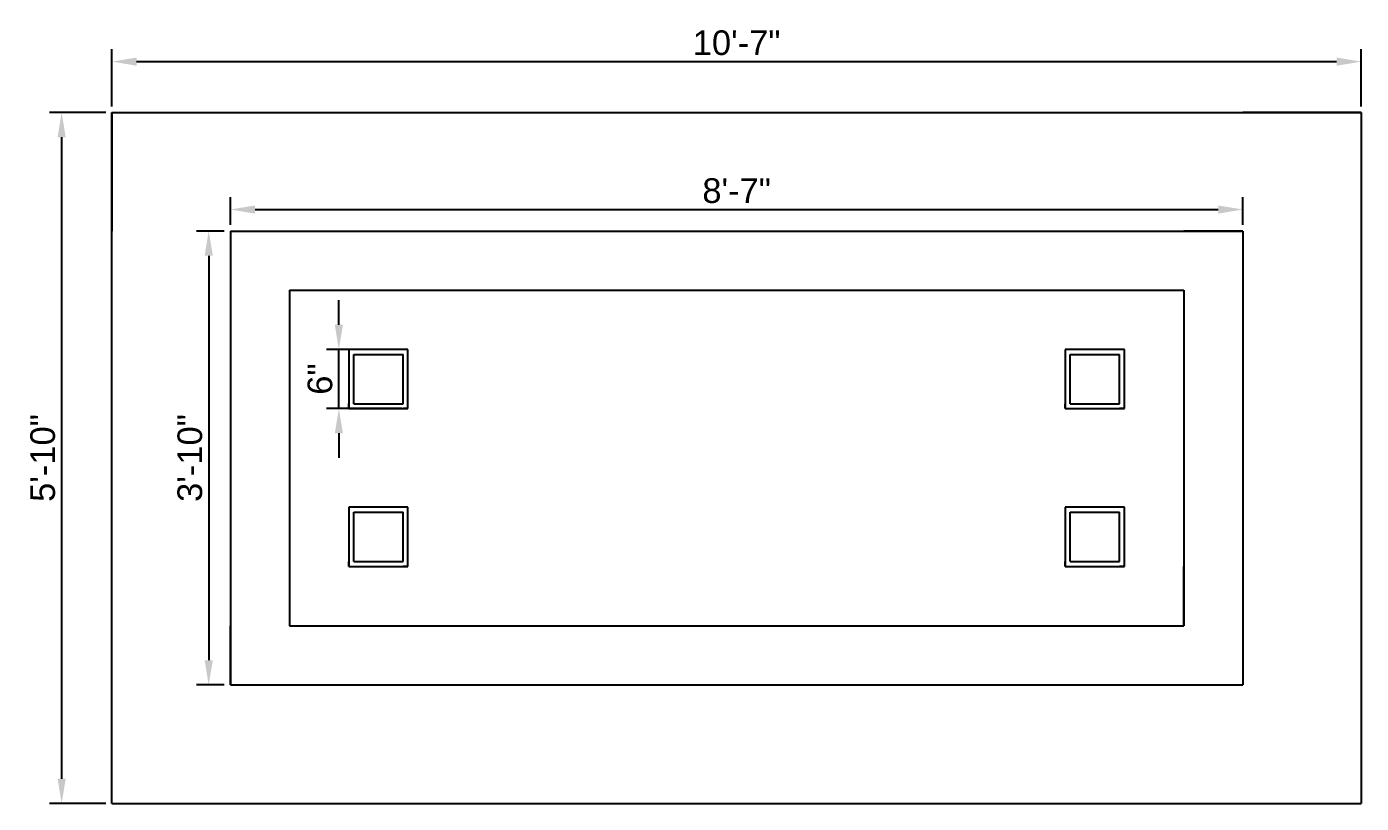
# Model space of a CAD drawing. Header units: millimetres. Extents: x 857 to 2168, y 576 to 1198.
# Drawn here: x 2027.8 to 2163.1, y 647.3 to 726 of the extents above; entities that cross this region are included whole.
import ezdxf

# ---------------------------------------------------------------- set-up
doc = ezdxf.new("R2010")
doc.units = ezdxf.units.MM
doc.layers.add('WAL', color=7, linetype='Continuous', lineweight=30)
doc.styles.get("Standard").update_dxf_attribs({"font": 'arial.ttf'})
doc.dimstyles.new('ISO-25', dxfattribs={"dimtxt": 2.5, "dimasz": 2.5, "dimexe": 1.25, "dimexo": 0.625, "dimtad": 1, "dimdec": 0, "dimlunit": 4, "dimtxsty": 'Standard', "dimcen": 2.5, "dimadec": 0, "dimazin": 0, "dimtfac": 1, "dimtdec": 0, "dimtmove": 0, "dimatfit": 3, "dimfxl": 1, "dimarcsym": 0})

# ---------------------------------------------------------------- blocks, each defined once
blk = doc.blocks.new('*D123')
at = {"color": 0, "lineweight": -2, "transparency": 16777216}
for p, q in [((2036.46, 717.92), (2036.46, 723.71)), ((2163.08, 717.92), (2163.08, 723.71)), ((2038.96, 722.46), (2160.58, 722.46))]:
    blk.add_line(p, q, dxfattribs=at)
at = {"color": 0, "transparency": 16777216}
for points in [[(2038.96, 722.87), (2038.96, 722.04), (2036.46, 722.46)], [(2160.58, 722.87), (2160.58, 722.04), (2163.08, 722.46)]]:
    blk.add_solid(points, dxfattribs=at)
at = {"layer": 'Defpoints', "color": 0, "transparency": 16777216}
for p in [(2163.08, 722.46), (2036.46, 717.29), (2163.08, 717.29)]:
    blk.add_point(p, dxfattribs=at)
at = {"color": 0, "transparency": 16777216, "insert": (2099.77, 724.36), "char_height": 2.5, "attachment_point": 5}
blk.add_mtext('10\'-7"', dxfattribs=at)
blk = doc.blocks.new('*D124')
at = {"color": 0, "lineweight": -2, "transparency": 16777216}
for p, q in [((2035.83, 717.29), (2030.11, 717.29)), ((2031.36, 649.79), (2031.36, 714.79)), ((2035.83, 647.29), (2030.11, 647.29))]:
    blk.add_line(p, q, dxfattribs=at)
at = {"color": 0, "transparency": 16777216}
for points in [[(2030.94, 714.79), (2031.77, 714.79), (2031.36, 717.29)], [(2030.94, 649.79), (2031.77, 649.79), (2031.36, 647.29)]]:
    blk.add_solid(points, dxfattribs=at)
at = {"layer": 'Defpoints', "color": 0, "transparency": 16777216}
for p in [(2031.36, 717.29), (2036.46, 717.29), (2036.46, 647.29)]:
    blk.add_point(p, dxfattribs=at)
at = {"color": 0, "transparency": 16777216, "insert": (2029.45, 682.29), "char_height": 2.5, "attachment_point": 5, "rotation": 90}
blk.add_mtext('5\'-10"', dxfattribs=at)
blk = doc.blocks.new('*D125')
at = {"color": 0, "lineweight": -2, "transparency": 16777216}
for p, q in [((2048.46, 705.92), (2048.46, 708.72)), ((2050.96, 707.47), (2148.58, 707.47)), ((2151.08, 705.92), (2151.08, 708.72))]:
    blk.add_line(p, q, dxfattribs=at)
at = {"color": 0, "transparency": 16777216}
for points in [[(2050.96, 707.88), (2050.96, 707.05), (2048.46, 707.47)], [(2148.58, 707.88), (2148.58, 707.05), (2151.08, 707.47)]]:
    blk.add_solid(points, dxfattribs=at)
at = {"layer": 'Defpoints', "color": 0, "transparency": 16777216}
for p in [(2151.08, 707.47), (2048.46, 705.29), (2151.08, 705.29)]:
    blk.add_point(p, dxfattribs=at)
at = {"color": 0, "transparency": 16777216, "insert": (2099.77, 709.37), "char_height": 2.5, "attachment_point": 5}
blk.add_mtext('8\'-7"', dxfattribs=at)
blk = doc.blocks.new('*D126')
at = {"color": 0, "lineweight": -2, "transparency": 16777216}
for p, q in [((2047.83, 705.29), (2045.01, 705.29)), ((2046.26, 702.79), (2046.26, 661.79)), ((2047.83, 659.29), (2045.01, 659.29))]:
    blk.add_line(p, q, dxfattribs=at)
at = {"color": 0, "transparency": 16777216}
for points in [[(2045.85, 702.79), (2046.68, 702.79), (2046.26, 705.29)], [(2045.85, 661.79), (2046.68, 661.79), (2046.26, 659.29)]]:
    blk.add_solid(points, dxfattribs=at)
at = {"layer": 'Defpoints', "color": 0, "transparency": 16777216}
for p in [(2048.46, 705.29), (2046.26, 659.29), (2048.46, 659.29)]:
    blk.add_point(p, dxfattribs=at)
at = {"color": 0, "transparency": 16777216, "insert": (2044.36, 682.29), "char_height": 2.5, "attachment_point": 5, "rotation": 90}
blk.add_mtext('3\'-10"', dxfattribs=at)
blk = doc.blocks.new('*D127')
at = {"color": 0, "lineweight": -2, "transparency": 16777216}
for p, q in [((2059.45, 695.79), (2059.45, 698.29)), ((2065.83, 693.29), (2058.2, 693.29)), ((2059.45, 687.29), (2059.45, 693.29)), ((2065.83, 687.29), (2058.2, 687.29)), ((2059.45, 684.79), (2059.45, 682.29))]:
    blk.add_line(p, q, dxfattribs=at)
at = {"color": 0, "transparency": 16777216}
for points in [[(2059.04, 695.79), (2059.87, 695.79), (2059.45, 693.29)], [(2059.04, 684.79), (2059.87, 684.79), (2059.45, 687.29)]]:
    blk.add_solid(points, dxfattribs=at)
at = {"layer": 'Defpoints', "color": 0, "transparency": 16777216}
for p in [(2059.45, 693.29), (2066.46, 693.29), (2066.46, 687.29)]:
    blk.add_point(p, dxfattribs=at)
at = {"color": 0, "transparency": 16777216, "insert": (2057.55, 690.29), "char_height": 2.5, "attachment_point": 5, "rotation": 90}
blk.add_mtext('6"', dxfattribs=at)

msp = doc.modelspace()

# ---------------------------------------------------------------- linework, layer by layer
msp.add_line((2163.08, 717.29), (2163.08, 647.29))
at = {"layer": 'WAL', "lineweight": -2}
for p, q in [((2036.46, 647.29), (2036.46, 717.29)), ((2036.46, 717.29), (2163.08, 717.29)), ((2036.46, 717.29), (2036.46, 705.29)), ((2036.46, 717.29), (2048.46, 717.29)), ((2163.08, 717.29), (2151.08, 717.29)), ((2048.46, 705.29), (2151.08, 705.29)), ((2048.46, 705.29), (2048.46, 659.29)), ((2048.46, 705.29), (2048.46, 699.29)), ((2048.46, 705.29), (2054.46, 705.29)), ((2151.08, 705.29), (2145.08, 705.29)), ((2151.08, 705.29), (2151.08, 659.29)), ((2054.46, 699.29), (2145.08, 699.29)), ((2054.46, 699.29), (2054.46, 665.29)), ((2145.08, 699.29), (2145.08, 665.29)), ((2145.08, 699.29), (2145.08, 693.29)), ((2060.46, 693.29), (2060.46, 687.29)), ((2066.46, 693.29), (2060.46, 693.29)), ((2060.46, 693.29), (2060.46, 692.79)), ((2060.96, 687.79), (2060.96, 692.79)), ((2060.96, 692.79), (2065.96, 692.79)), ((2065.96, 687.79), (2065.96, 692.79)), ((2066.46, 687.29), (2066.46, 693.29)), ((2133.08, 693.29), (2133.08, 687.29)), ((2139.08, 693.29), (2133.08, 693.29)), ((2133.08, 693.29), (2133.08, 692.79)), ((2133.58, 687.79), (2133.58, 692.79)), ((2133.58, 692.79), (2138.58, 692.79)), ((2138.58, 687.79), (2138.58, 692.79)), ((2139.08, 687.29), (2139.08, 693.29)), ((2060.46, 687.29), (2060.46, 687.79)), ((2060.46, 687.29), (2066.46, 687.29)), ((2060.46, 687.29), (2060.46, 687.29)), ((2060.46, 687.29), (2060.96, 687.29)), ((2060.96, 687.79), (2065.96, 687.79)), ((2066.46, 687.29), (2065.96, 687.29)), ((2133.08, 687.29), (2133.08, 687.79)), ((2133.08, 687.29), (2139.08, 687.29)), ((2133.08, 687.29), (2133.08, 687.29)), ((2133.08, 687.29), (2133.58, 687.29)), ((2133.58, 687.79), (2138.58, 687.79)), ((2139.08, 687.29), (2138.58, 687.29)), ((2060.46, 677.29), (2060.46, 671.29)), ((2066.46, 677.29), (2060.46, 677.29)), ((2060.46, 677.29), (2060.46, 676.79)), ((2060.96, 671.79), (2060.96, 676.79)), ((2060.96, 676.79), (2065.96, 676.79)), ((2065.96, 671.79), (2065.96, 676.79)), ((2066.46, 671.29), (2066.46, 677.29)), ((2133.08, 677.29), (2133.08, 671.29)), ((2139.08, 677.29), (2133.08, 677.29)), ((2133.08, 677.29), (2133.08, 676.79)), ((2133.58, 671.79), (2133.58, 676.79)), ((2133.58, 676.79), (2138.58, 676.79)), ((2138.58, 671.79), (2138.58, 676.79)), ((2139.08, 671.29), (2139.08, 677.29)), ((2060.46, 671.29), (2060.46, 671.79)), ((2060.46, 671.29), (2066.46, 671.29)), ((2060.46, 671.29), (2060.46, 671.29)), ((2060.46, 671.29), (2060.96, 671.29)), ((2060.96, 671.79), (2065.96, 671.79)), ((2066.46, 671.29), (2065.96, 671.29)), ((2133.08, 671.29), (2133.08, 671.79)), ((2133.08, 671.29), (2139.08, 671.29)), ((2133.08, 671.29), (2133.08, 671.29)), ((2133.08, 671.29), (2133.58, 671.29)), ((2133.58, 671.79), (2138.58, 671.79)), ((2139.08, 671.29), (2138.58, 671.29)), ((2145.08, 665.29), (2145.08, 671.29)), ((2048.46, 659.29), (2048.46, 665.29)), ((2054.46, 665.29), (2145.08, 665.29)), ((2036.46, 647.29), (2036.46, 659.29)), ((2048.46, 659.29), (2151.08, 659.29)), ((2036.46, 647.29), (2163.08, 647.29))]:
    msp.add_line(p, q, dxfattribs=at)

# ---------------------------------------------------------------- dimensions: what is measured, and where the dimension line sits
at = {"color": 242, "true_color": 0xcd2027}
for base, p1, p2, picture, middle in [((2163.08, 722.46), (2036.46, 717.29), (2163.08, 717.29), '*D123', (2099.77, 724.36)), ((2151.08, 707.47), (2048.46, 705.29), (2151.08, 705.29), '*D125', (2099.77, 709.37))]:
    dim = msp.add_linear_dim(base=base, p1=p1, p2=p2, dimstyle='ISO-25', dxfattribs=at)
    dim.commit()
    dim.dimension.update_dxf_attribs({"geometry": picture, "text_midpoint": middle})
for base, p1, p2, picture, middle in [((2031.36, 717.29), (2036.46, 647.29), (2036.46, 717.29), '*D124', (2029.45, 682.29)), ((2046.26, 659.29), (2048.46, 705.29), (2048.46, 659.29), '*D126', (2044.36, 682.29)), ((2059.45, 693.29), (2066.46, 687.29), (2066.46, 693.29), '*D127', (2057.55, 690.29))]:
    dim = msp.add_linear_dim(base=base, p1=p1, p2=p2, angle=90, dimstyle='ISO-25', dxfattribs=at)
    dim.commit()
    dim.dimension.update_dxf_attribs({"geometry": picture, "text_midpoint": middle})

doc.saveas('drawing.dxf')
